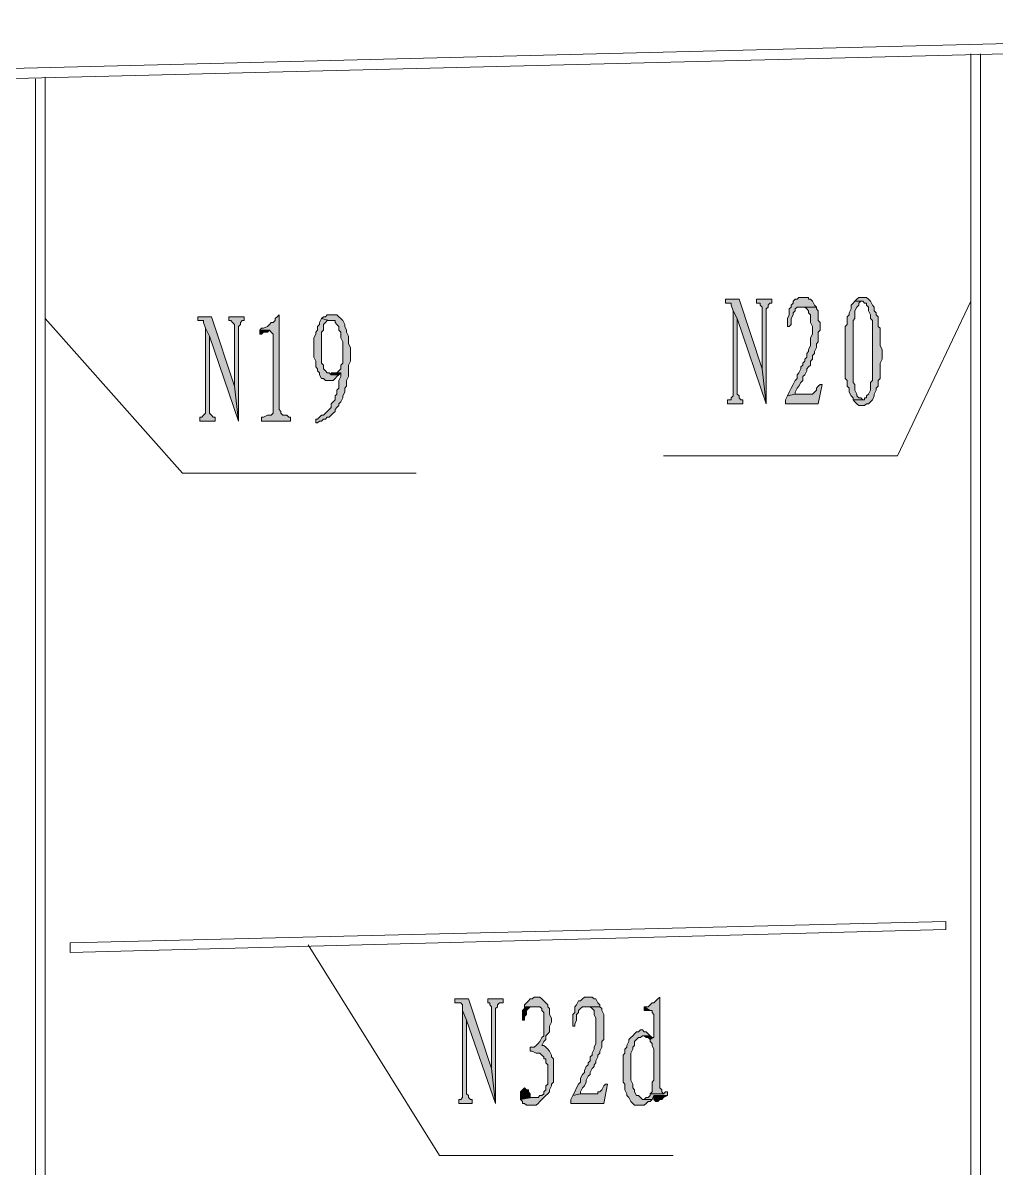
# Model space of a CAD drawing. Header units: millimetres. Extents: x 24 to 410, y 10 to 282.
# Drawn here: x 155.3 to 176.61, y 211.9 to 236.98 of the extents above; entities that cross this region are included whole.
import ezdxf

# ---------------------------------------------------------------- set-up
doc = ezdxf.new("R2010")
doc.units = ezdxf.units.MM

msp = doc.modelspace()

# ---------------------------------------------------------------- hatches: boundary and pattern name
h = msp.add_hatch(color=256)
h.dxf.hatch_style = 2
h.paths.add_polyline_path([(170.984333, 230.928333), (170.688, 230.928333), (170.688, 230.843667), (170.815, 230.843667), (170.815, 230.801333), (170.857333, 230.674333), (170.942, 230.505), (171.577, 228.642333), (171.492333, 229.404333)])
h = msp.add_hatch(color=256)
h.dxf.hatch_style = 2
h.paths.add_polyline_path([(171.704, 230.928333), (171.365333, 230.928333), (171.365333, 230.843667), (171.45, 230.843667), (171.45, 230.801333), (171.492333, 230.759), (171.492333, 229.404333), (171.577, 228.642333), (171.577, 230.716667), (171.619333, 230.759), (171.619333, 230.801333), (171.661667, 230.843667), (171.704, 230.843667)])
h = msp.add_hatch(color=256)
h.dxf.hatch_style = 2
h.paths.add_polyline_path([(172.423667, 230.970667), (172.296667, 230.970667), (172.254333, 230.928333), (172.212, 230.928333), (172.169667, 230.886), (172.169667, 230.843667), (172.127333, 230.801333), (172.127333, 230.759), (172.085, 230.716667), (172.085, 230.589667), (172.042667, 230.505), (172.042667, 230.335667), (172.085, 230.335667), (172.127333, 230.378), (172.127333, 230.505), (172.169667, 230.589667), (172.169667, 230.632), (172.212, 230.674333), (172.212, 230.716667), (172.254333, 230.759), (172.296667, 230.759), (172.339, 230.759), (172.677667, 230.759), (172.635333, 230.801333), (172.593, 230.886), (172.550667, 230.928333), (172.508333, 230.928333), (172.508333, 230.970667)])
h = msp.add_hatch(color=256)
h.dxf.hatch_style = 2
h.paths.add_polyline_path([(173.524333, 230.886), (173.482, 230.843667), (173.439667, 230.801333), (173.439667, 230.716667), (173.397333, 230.632), (173.397333, 230.589667), (173.355, 230.547333), (173.355, 230.378), (173.312667, 230.335667), (173.312667, 229.192667), (173.355, 229.150333), (173.355, 229.023333), (173.397333, 228.981), (173.397333, 228.896333), (173.439667, 228.811667), (173.482, 228.769333), (173.482, 228.727), (173.693667, 228.727), (173.651333, 228.769333), (173.609, 228.769333), (173.566667, 228.811667), (173.566667, 228.854), (173.524333, 228.938667), (173.524333, 229.065667), (173.482, 229.108), (173.482, 230.462667), (173.524333, 230.505), (173.524333, 230.674333), (173.566667, 230.759), (173.609, 230.801333), (173.609, 230.843667), (173.651333, 230.886), (173.693667, 230.886)])
h = msp.add_hatch(color=256)
h.dxf.hatch_style = 2
h.paths.add_polyline_path([(173.693667, 230.970667), (173.609, 230.970667), (173.566667, 230.928333), (173.524333, 230.886), (173.693667, 230.886), (173.736, 230.843667), (173.778333, 230.843667), (173.778333, 230.801333), (173.820667, 230.759), (173.820667, 230.674333), (173.863, 230.589667), (173.863, 230.505), (173.905333, 230.462667), (173.905333, 229.785333), (173.905333, 229.150333), (173.863, 229.108), (173.863, 228.938667), (173.820667, 228.854), (173.778333, 228.811667), (173.778333, 228.769333), (173.736, 228.769333), (173.736, 228.727), (173.693667, 228.727), (173.482, 228.727), (173.524333, 228.684667), (173.566667, 228.642333), (173.609, 228.6), (173.736, 228.6), (173.778333, 228.642333), (173.820667, 228.642333), (173.863, 228.684667), (173.905333, 228.727), (173.947667, 228.811667), (173.947667, 228.854), (173.99, 228.938667), (173.99, 228.981), (174.032333, 229.023333), (174.032333, 229.150333), (174.074667, 229.192667), (174.074667, 229.531333), (174.117, 229.616), (174.117, 229.827667), (174.074667, 229.912333), (174.074667, 230.293333), (174.032333, 230.335667), (174.032333, 230.547333), (173.99, 230.589667), (173.99, 230.632), (173.947667, 230.674333), (173.947667, 230.759), (173.905333, 230.801333), (173.863, 230.886), (173.820667, 230.928333), (173.778333, 230.970667)])
h = msp.add_hatch(color=256)
h.dxf.hatch_style = 2
h.paths.add_polyline_path([(159.427333, 230.547333), (159.131, 230.547333), (159.131, 230.462667), (159.258, 230.462667), (159.258, 230.420333), (159.300333, 230.293333), (159.385, 230.124), (160.02, 228.261333), (159.935333, 229.023333)])
h = msp.add_hatch(color=256)
h.dxf.hatch_style = 2
h.paths.add_polyline_path([(160.147, 230.547333), (159.808333, 230.547333), (159.808333, 230.462667), (159.850667, 230.462667), (159.893, 230.420333), (159.935333, 230.378), (159.935333, 229.023333), (160.02, 228.261333), (160.02, 230.335667), (160.062333, 230.378), (160.062333, 230.420333), (160.104667, 230.462667), (160.147, 230.462667)])
h = msp.add_hatch(color=256)
h.dxf.hatch_style = 2
h.paths.add_polyline_path([(160.909, 230.589667), (160.866667, 230.547333), (160.824333, 230.505), (160.824333, 230.462667), (160.782, 230.420333), (160.739667, 230.420333), (160.697333, 230.378), (160.655, 230.335667), (160.570333, 230.293333), (160.528, 230.293333), (160.485667, 230.251), (160.697333, 230.251), (160.739667, 230.208667), (160.782, 230.166333), (160.782, 228.430667), (160.739667, 228.388333), (160.655, 228.388333), (160.570333, 228.346), (160.528, 228.346), (160.528, 228.261333), (161.163, 228.261333), (161.163, 228.346), (161.120667, 228.346), (161.078333, 228.388333), (160.993667, 228.388333), (160.951333, 228.430667), (160.951333, 228.473), (160.909, 228.515333)])
h = msp.add_hatch(color=256)
h.dxf.hatch_style = 2
h.paths.add_polyline_path([(162.052, 230.589667), (161.967333, 230.589667), (161.925, 230.547333), (161.882667, 230.547333), (161.840333, 230.505), (162.009667, 230.462667), (162.136667, 230.462667), (162.136667, 230.420333), (162.179, 230.378), (162.221333, 230.335667), (162.221333, 230.251), (162.263667, 230.208667), (162.263667, 230.081667), (162.306, 229.997), (162.306, 229.531333), (162.263667, 229.489), (162.263667, 229.404333), (162.221333, 229.362), (162.179, 229.319667), (162.263667, 229.319667), (162.263667, 229.277333), (162.263667, 229.235), (162.221333, 229.150333), (162.221333, 228.981), (162.179, 228.938667), (162.179, 228.854), (162.136667, 228.811667), (162.136667, 228.727), (162.094333, 228.684667), (162.052, 228.642333), (162.052, 228.557667), (162.009667, 228.515333), (161.967333, 228.473), (161.925, 228.430667), (161.882667, 228.388333), (161.840333, 228.388333), (161.798, 228.346), (161.755667, 228.303667), (161.713333, 228.303667), (161.713333, 228.219), (161.755667, 228.219), (161.798, 228.261333), (161.840333, 228.261333), (161.882667, 228.303667), (161.925, 228.303667), (161.967333, 228.346), (162.009667, 228.346), (162.052, 228.388333), (162.094333, 228.430667), (162.136667, 228.473), (162.136667, 228.515333), (162.179, 228.557667), (162.221333, 228.6), (162.221333, 228.642333), (162.263667, 228.684667), (162.306, 228.769333), (162.306, 228.811667), (162.348333, 228.896333), (162.348333, 228.981), (162.390667, 229.023333), (162.390667, 229.150333), (162.433, 229.235), (162.433, 229.489), (162.475333, 229.573667), (162.475333, 229.87), (162.433, 229.954667), (162.433, 230.124), (162.390667, 230.208667), (162.390667, 230.251), (162.348333, 230.335667), (162.348333, 230.378), (162.306, 230.462667), (162.263667, 230.505), (162.221333, 230.547333), (162.179, 230.589667)])
h = msp.add_hatch(color=256)
h.dxf.hatch_style = 2
h.paths.add_polyline_path([(170.857333, 230.674333), (170.857333, 228.811667), (170.815, 228.769333), (170.815, 228.727), (170.730333, 228.727), (170.730333, 228.642333), (171.069, 228.642333), (171.069, 228.727), (171.026667, 228.727), (170.984333, 228.769333), (170.984333, 228.811667), (170.942, 228.854), (170.942, 230.505)])
h = msp.add_hatch(color=256)
h.dxf.hatch_style = 2
h.paths.add_polyline_path([(172.677667, 230.759), (172.339, 230.759), (172.381333, 230.759), (172.423667, 230.759), (172.466, 230.716667), (172.508333, 230.674333), (172.508333, 230.632), (172.550667, 230.589667), (172.550667, 230.420333), (172.593, 230.335667), (172.593, 230.166333), (172.550667, 230.081667), (172.550667, 229.912333), (172.508333, 229.827667), (172.508333, 229.785333), (172.466, 229.743), (172.466, 229.658333), (172.423667, 229.616), (172.423667, 229.573667), (172.381333, 229.531333), (172.381333, 229.489), (172.339, 229.446667), (172.339, 229.404333), (172.296667, 229.319667), (172.254333, 229.277333), (172.254333, 229.192667), (172.212, 229.150333), (172.169667, 229.065667), (172.127333, 228.981), (172.085, 228.896333), (172.042667, 228.811667), (172.212, 228.854), (172.212, 228.896333), (172.254333, 228.981), (172.296667, 229.023333), (172.339, 229.108), (172.381333, 229.150333), (172.381333, 229.235), (172.423667, 229.277333), (172.466, 229.362), (172.466, 229.404333), (172.508333, 229.446667), (172.550667, 229.489), (172.550667, 229.573667), (172.593, 229.616), (172.593, 229.700667), (172.635333, 229.743), (172.635333, 229.785333), (172.677667, 229.87), (172.677667, 229.954667), (172.72, 229.997), (172.72, 230.208667), (172.762333, 230.251), (172.762333, 230.420333), (172.72, 230.462667), (172.72, 230.674333), (172.677667, 230.716667)])
h = msp.add_hatch(color=256)
h.dxf.hatch_style = 2
h.paths.add_polyline_path([(159.300333, 230.293333), (159.300333, 228.430667), (159.258, 228.388333), (159.215667, 228.346), (159.173333, 228.346), (159.173333, 228.261333), (159.512, 228.261333), (159.512, 228.346), (159.469667, 228.346), (159.427333, 228.388333), (159.385, 228.430667), (159.385, 230.124)])
h = msp.add_hatch(color=256)
h.dxf.hatch_style = 2
h.paths.add_polyline_path([(161.840333, 230.505), (161.798, 230.420333), (161.798, 230.378), (161.755667, 230.335667), (161.755667, 230.251), (161.713333, 230.208667), (161.713333, 230.166333), (161.671, 230.081667), (161.671, 229.658333), (161.713333, 229.573667), (161.713333, 229.446667), (161.755667, 229.404333), (161.755667, 229.362), (161.798, 229.319667), (161.798, 229.277333), (161.840333, 229.192667), (161.882667, 229.192667), (161.925, 229.150333), (162.009667, 229.150333), (162.052, 229.150333), (162.094333, 229.150333), (162.136667, 229.192667), (162.179, 229.235), (162.221333, 229.277333), (162.052, 229.277333), (162.009667, 229.319667), (161.967333, 229.319667), (161.925, 229.362), (161.882667, 229.404333), (161.882667, 229.489), (161.840333, 229.531333), (161.840333, 230.208667), (161.882667, 230.251), (161.882667, 230.378), (161.925, 230.420333), (161.967333, 230.462667), (162.009667, 230.462667)])
h = msp.add_hatch(color=256)
h.dxf.hatch_style = 2
h.paths.add_polyline_path([(160.485667, 230.251), (160.485667, 230.166333), (160.528, 230.166333), (160.570333, 230.208667), (160.655, 230.208667), (160.697333, 230.251)])
h = msp.add_hatch(color=256)
h.dxf.hatch_style = 2
h.paths.add_polyline_path([(162.179, 229.319667), (162.052, 229.319667), (162.052, 229.277333), (162.221333, 229.277333), (162.263667, 229.319667)])
h = msp.add_hatch(color=256)
h.dxf.hatch_style = 2
h.paths.add_polyline_path([(172.804667, 229.065667), (172.762333, 229.065667), (172.72, 229.023333), (172.677667, 228.981), (172.677667, 228.938667), (172.635333, 228.896333), (172.593, 228.854), (172.212, 228.854), (172.042667, 228.811667), (172.000333, 228.727), (172.000333, 228.642333), (172.72, 228.642333)])
h = msp.add_hatch(color=256)
h.dxf.hatch_style = 2
h.paths.add_polyline_path([(165.057667, 215.603667), (164.761333, 215.603667), (164.761333, 215.519), (164.888333, 215.519), (164.930667, 215.476667), (164.930667, 215.349667), (165.015333, 215.138), (165.650333, 213.317667), (165.565667, 214.079667)])
h = msp.add_hatch(color=256)
h.dxf.hatch_style = 2
h.paths.add_polyline_path([(165.819667, 215.603667), (165.481, 215.603667), (165.481, 215.519), (165.523333, 215.519), (165.523333, 215.476667), (165.565667, 215.434333), (165.565667, 214.079667), (165.650333, 213.317667), (165.650333, 215.392), (165.692667, 215.434333), (165.692667, 215.476667), (165.735, 215.519), (165.819667, 215.519)])
h = msp.add_hatch(color=256)
h.dxf.hatch_style = 2
h.paths.add_polyline_path([(166.539333, 215.646), (166.497, 215.646), (166.454667, 215.603667), (166.412333, 215.603667), (166.37, 215.561333), (166.327667, 215.519), (166.285333, 215.476667), (166.285333, 215.434333), (166.539333, 215.434333), (166.624, 215.434333), (166.666333, 215.392), (166.666333, 215.349667), (166.708667, 215.307333), (166.708667, 214.799333), (166.666333, 214.757), (166.624, 214.672333), (166.581667, 214.63), (166.539333, 214.587667), (166.497, 214.545333), (166.412333, 214.545333), (166.412333, 214.460667), (166.454667, 214.460667), (166.539333, 214.418333), (166.624, 214.418333), (166.666333, 214.376), (166.708667, 214.333667), (166.708667, 214.291333), (166.751, 214.291333), (166.751, 214.206667), (166.793333, 214.164333), (166.793333, 213.741), (166.751, 213.698667), (166.751, 213.614), (166.708667, 213.571667), (166.708667, 213.529333), (166.666333, 213.487), (166.624, 213.487), (166.581667, 213.444667), (166.454667, 213.444667), (166.200667, 213.402333), (166.243, 213.36), (166.243, 213.317667), (166.285333, 213.317667), (166.327667, 213.275333), (166.539333, 213.275333), (166.581667, 213.317667), (166.624, 213.36), (166.666333, 213.402333), (166.708667, 213.444667), (166.751, 213.487), (166.793333, 213.529333), (166.835667, 213.571667), (166.835667, 213.614), (166.878, 213.698667), (166.878, 213.741), (166.920333, 213.783333), (166.920333, 214.291333), (166.878, 214.333667), (166.878, 214.376), (166.835667, 214.460667), (166.793333, 214.503), (166.751, 214.545333), (166.708667, 214.587667), (166.666333, 214.587667), (166.708667, 214.672333), (166.751, 214.714667), (166.751, 214.799333), (166.793333, 214.841667), (166.835667, 214.884), (166.835667, 215.011), (166.878, 215.095667), (166.878, 215.180333), (166.835667, 215.265), (166.835667, 215.392), (166.793333, 215.434333), (166.793333, 215.476667), (166.751, 215.519), (166.708667, 215.561333), (166.666333, 215.603667), (166.624, 215.646)])
h = msp.add_hatch(color=256)
h.dxf.hatch_style = 2
h.paths.add_polyline_path([(167.724667, 215.646), (167.597667, 215.646), (167.555333, 215.603667), (167.513, 215.561333), (167.470667, 215.561333), (167.428333, 215.476667), (167.386, 215.434333), (167.386, 215.307333), (167.343667, 215.265), (167.343667, 215.011), (167.386, 215.011), (167.386, 215.053333), (167.428333, 215.138), (167.428333, 215.265), (167.470667, 215.307333), (167.470667, 215.349667), (167.513, 215.392), (167.555333, 215.434333), (167.597667, 215.434333), (167.64, 215.434333), (167.936333, 215.434333), (167.936333, 215.476667), (167.894, 215.519), (167.851667, 215.603667), (167.809333, 215.603667), (167.767, 215.646)])
h = msp.add_hatch(color=256)
h.dxf.hatch_style = 2
h.paths.add_polyline_path([(169.248667, 215.646), (169.206333, 215.603667), (169.164, 215.561333), (169.121667, 215.519), (169.079333, 215.519), (169.037, 215.476667), (168.994667, 215.434333), (168.91, 215.434333), (169.037, 215.349667), (169.079333, 215.349667), (169.079333, 215.307333), (169.121667, 215.265), (169.121667, 214.757), (169.037, 214.714667), (169.037, 214.672333), (169.079333, 214.63), (169.079333, 214.587667), (169.121667, 214.503), (169.121667, 213.995), (169.121667, 213.910333), (169.121667, 213.825667), (169.079333, 213.783333), (169.079333, 213.571667), (169.037, 213.529333), (169.333333, 213.529333), (169.291, 213.571667), (169.291, 213.614), (169.248667, 213.656333)])
h = msp.add_hatch(color=256)
h.dxf.hatch_style = 2
h.paths.add_polyline_path([(164.930667, 215.349667), (164.930667, 213.444667), (164.888333, 213.402333), (164.846, 213.402333), (164.846, 213.317667), (165.142333, 213.317667), (165.142333, 213.402333), (165.1, 213.402333), (165.057667, 213.444667), (165.057667, 213.487), (165.015333, 213.529333), (165.015333, 215.138)])
h = msp.add_hatch(color=256)
h.dxf.hatch_style = 2
h.paths.add_polyline_path([(166.285333, 215.434333), (166.285333, 215.392), (166.243, 215.349667), (166.243, 215.138), (166.285333, 215.138), (166.285333, 215.222667), (166.327667, 215.265), (166.327667, 215.349667), (166.37, 215.392), (166.412333, 215.434333), (166.539333, 215.434333)])
h = msp.add_hatch(color=256)
h.dxf.hatch_style = 2
h.paths.add_polyline_path([(167.936333, 215.434333), (167.64, 215.434333), (167.682333, 215.434333), (167.724667, 215.434333), (167.767, 215.392), (167.809333, 215.349667), (167.809333, 215.265), (167.851667, 215.180333), (167.851667, 214.63), (167.809333, 214.545333), (167.809333, 214.503), (167.767, 214.418333), (167.767, 214.376), (167.724667, 214.333667), (167.724667, 214.249), (167.682333, 214.206667), (167.682333, 214.164333), (167.64, 214.122), (167.597667, 214.037333), (167.597667, 213.995), (167.555333, 213.952667), (167.513, 213.868), (167.513, 213.783333), (167.470667, 213.741), (167.428333, 213.656333), (167.386, 213.571667), (167.343667, 213.487), (167.513, 213.529333), (167.513, 213.571667), (167.555333, 213.656333), (167.597667, 213.698667), (167.64, 213.783333), (167.64, 213.825667), (167.682333, 213.910333), (167.724667, 213.952667), (167.724667, 213.995), (167.767, 214.079667), (167.809333, 214.122), (167.809333, 214.164333), (167.851667, 214.206667), (167.851667, 214.249), (167.894, 214.333667), (167.894, 214.376), (167.936333, 214.418333), (167.936333, 214.460667), (167.978667, 214.545333), (167.978667, 214.672333), (168.021, 214.714667), (168.021, 215.265), (167.978667, 215.349667), (167.978667, 215.392)])
h = msp.add_hatch(color=256)
h.dxf.hatch_style = 2
h.paths.add_polyline_path([(168.91, 215.434333), (168.91, 215.349667), (168.952333, 215.349667), (169.037, 215.349667)])
h = msp.add_hatch(color=256)
h.dxf.hatch_style = 2
h.paths.add_polyline_path([(168.825333, 214.926333), (168.783, 214.884), (168.740667, 214.884), (168.698333, 214.841667), (168.656, 214.799333), (168.613667, 214.757), (168.571333, 214.714667), (168.571333, 214.672333), (168.529, 214.587667), (168.529, 214.545333), (168.486667, 214.503), (168.486667, 214.418333), (168.444333, 214.376), (168.444333, 213.783333), (168.486667, 213.741), (168.486667, 213.614), (168.529, 213.529333), (168.529, 213.487), (168.571333, 213.444667), (168.613667, 213.36), (168.656, 213.317667), (168.698333, 213.275333), (168.91, 213.275333), (168.952333, 213.317667), (168.994667, 213.36), (169.037, 213.36), (169.079333, 213.402333), (168.867667, 213.402333), (168.825333, 213.444667), (168.783, 213.487), (168.740667, 213.487), (168.698333, 213.571667), (168.698333, 213.614), (168.656, 213.656333), (168.656, 213.741), (168.613667, 213.825667), (168.613667, 214.418333), (168.656, 214.503), (168.656, 214.545333), (168.698333, 214.587667), (168.698333, 214.672333), (168.740667, 214.714667), (168.783, 214.757), (168.825333, 214.757), (168.867667, 214.799333), (169.037, 214.799333), (168.994667, 214.841667), (168.952333, 214.884), (168.91, 214.884), (168.867667, 214.926333)])
h = msp.add_hatch(color=256)
h.dxf.hatch_style = 2
h.paths.add_polyline_path([(169.037, 214.799333), (168.867667, 214.799333), (168.91, 214.799333), (168.952333, 214.757), (168.994667, 214.757), (169.037, 214.714667), (169.121667, 214.757), (169.079333, 214.757)])
h = msp.add_hatch(color=256)
h.dxf.hatch_style = 2
h.paths.add_polyline_path([(168.105667, 213.741), (168.063333, 213.741), (168.021, 213.698667), (167.978667, 213.614), (167.936333, 213.571667), (167.894, 213.571667), (167.894, 213.529333), (167.513, 213.529333), (167.343667, 213.487), (167.301333, 213.402333), (167.301333, 213.317667), (168.021, 213.317667)])
h = msp.add_hatch(color=256)
h.dxf.hatch_style = 2
h.paths.add_polyline_path([(166.285333, 213.656333), (166.243, 213.614), (166.200667, 213.571667), (166.200667, 213.402333), (166.454667, 213.444667), (166.412333, 213.444667), (166.412333, 213.529333), (166.37, 213.571667), (166.37, 213.614), (166.327667, 213.614)])
h = msp.add_hatch(color=256)
h.dxf.hatch_style = 2
h.paths.add_polyline_path([(169.418, 213.571667), (169.375667, 213.571667), (169.333333, 213.529333), (169.037, 213.529333), (169.037, 213.487), (168.994667, 213.444667), (168.952333, 213.444667), (168.91, 213.402333), (169.079333, 213.402333), (169.121667, 213.487), (169.418, 213.487)])
h = msp.add_hatch(color=256)
h.dxf.hatch_style = 2
h.paths.add_polyline_path([(169.418, 213.487), (169.121667, 213.487), (169.121667, 213.444667), (169.121667, 213.402333), (169.164, 213.36), (169.206333, 213.36), (169.248667, 213.402333), (169.291, 213.402333), (169.333333, 213.444667)])

# ---------------------------------------------------------------- linework, layer by layer
at = {"lineweight": 0}
for points in [[(395.859, 242.019667), (88.265, 234.315)], [(395.859, 241.765667), (88.265, 234.103333)], [(176.064333, 193.251667), (176.064333, 236.304667)], [(176.276, 193.251667), (176.276, 236.304667)], [(155.786667, 193.251667), (155.786667, 235.796667)], [(155.575, 193.251667), (155.575, 235.754333)], [(174.455667, 227.499333), (176.064333, 230.886)], [(158.792333, 227.118333), (155.786667, 230.505)], [(174.455667, 227.499333), (169.333333, 227.499333)], [(158.792333, 227.118333), (163.914667, 227.118333)], [(175.514, 217.297), (156.337, 216.831333)], [(175.514, 217.127667), (175.514, 217.297)], [(175.514, 217.127667), (156.337, 216.619667)], [(156.337, 216.619667), (156.337, 216.831333)], [(164.422667, 212.174667), (161.544, 216.789)], [(164.422667, 212.174667), (169.545, 212.174667)]]:
    msp.add_lwpolyline(points, dxfattribs=at)
for points in [[(170.984333, 230.928333), (170.688, 230.928333), (170.688, 230.843667), (170.815, 230.843667), (170.815, 230.801333), (170.857333, 230.674333), (170.942, 230.505), (171.577, 228.642333), (171.492333, 229.404333)], [(171.704, 230.928333), (171.365333, 230.928333), (171.365333, 230.843667), (171.45, 230.843667), (171.45, 230.801333), (171.492333, 230.759), (171.492333, 229.404333), (171.577, 228.642333), (171.577, 230.716667), (171.619333, 230.759), (171.619333, 230.801333), (171.661667, 230.843667), (171.704, 230.843667)], [(172.423667, 230.970667), (172.296667, 230.970667), (172.254333, 230.928333), (172.212, 230.928333), (172.169667, 230.886), (172.169667, 230.843667), (172.127333, 230.801333), (172.127333, 230.759), (172.085, 230.716667), (172.085, 230.589667), (172.042667, 230.505), (172.042667, 230.335667), (172.085, 230.335667), (172.127333, 230.378), (172.127333, 230.505), (172.169667, 230.589667), (172.169667, 230.632), (172.212, 230.674333), (172.212, 230.716667), (172.254333, 230.759), (172.296667, 230.759), (172.339, 230.759), (172.677667, 230.759), (172.635333, 230.801333), (172.593, 230.886), (172.550667, 230.928333), (172.508333, 230.928333), (172.508333, 230.970667)], [(173.524333, 230.886), (173.482, 230.843667), (173.439667, 230.801333), (173.439667, 230.716667), (173.397333, 230.632), (173.397333, 230.589667), (173.355, 230.547333), (173.355, 230.378), (173.312667, 230.335667), (173.312667, 229.192667), (173.355, 229.150333), (173.355, 229.023333), (173.397333, 228.981), (173.397333, 228.896333), (173.439667, 228.811667), (173.482, 228.769333), (173.482, 228.727), (173.693667, 228.727), (173.651333, 228.769333), (173.609, 228.769333), (173.566667, 228.811667), (173.566667, 228.854), (173.524333, 228.938667), (173.524333, 229.065667), (173.482, 229.108), (173.482, 230.462667), (173.524333, 230.505), (173.524333, 230.674333), (173.566667, 230.759), (173.609, 230.801333), (173.609, 230.843667), (173.651333, 230.886), (173.693667, 230.886)], [(173.693667, 230.970667), (173.609, 230.970667), (173.566667, 230.928333), (173.524333, 230.886), (173.693667, 230.886), (173.736, 230.843667), (173.778333, 230.843667), (173.778333, 230.801333), (173.820667, 230.759), (173.820667, 230.674333), (173.863, 230.589667), (173.863, 230.505), (173.905333, 230.462667), (173.905333, 229.785333), (173.905333, 229.150333), (173.863, 229.108), (173.863, 228.938667), (173.820667, 228.854), (173.778333, 228.811667), (173.778333, 228.769333), (173.736, 228.769333), (173.736, 228.727), (173.693667, 228.727), (173.482, 228.727), (173.524333, 228.684667), (173.566667, 228.642333), (173.609, 228.6), (173.736, 228.6), (173.778333, 228.642333), (173.820667, 228.642333), (173.863, 228.684667), (173.905333, 228.727), (173.947667, 228.811667), (173.947667, 228.854), (173.99, 228.938667), (173.99, 228.981), (174.032333, 229.023333), (174.032333, 229.150333), (174.074667, 229.192667), (174.074667, 229.531333), (174.117, 229.616), (174.117, 229.827667), (174.074667, 229.912333), (174.074667, 230.293333), (174.032333, 230.335667), (174.032333, 230.547333), (173.99, 230.589667), (173.99, 230.632), (173.947667, 230.674333), (173.947667, 230.759), (173.905333, 230.801333), (173.863, 230.886), (173.820667, 230.928333), (173.778333, 230.970667)], [(159.427333, 230.547333), (159.131, 230.547333), (159.131, 230.462667), (159.258, 230.462667), (159.258, 230.420333), (159.300333, 230.293333), (159.385, 230.124), (160.02, 228.261333), (159.935333, 229.023333)], [(160.147, 230.547333), (159.808333, 230.547333), (159.808333, 230.462667), (159.850667, 230.462667), (159.893, 230.420333), (159.935333, 230.378), (159.935333, 229.023333), (160.02, 228.261333), (160.02, 230.335667), (160.062333, 230.378), (160.062333, 230.420333), (160.104667, 230.462667), (160.147, 230.462667)], [(160.909, 230.589667), (160.866667, 230.547333), (160.824333, 230.505), (160.824333, 230.462667), (160.782, 230.420333), (160.739667, 230.420333), (160.697333, 230.378), (160.655, 230.335667), (160.570333, 230.293333), (160.528, 230.293333), (160.485667, 230.251), (160.697333, 230.251), (160.739667, 230.208667), (160.782, 230.166333), (160.782, 228.430667), (160.739667, 228.388333), (160.655, 228.388333), (160.570333, 228.346), (160.528, 228.346), (160.528, 228.261333), (161.163, 228.261333), (161.163, 228.346), (161.120667, 228.346), (161.078333, 228.388333), (160.993667, 228.388333), (160.951333, 228.430667), (160.951333, 228.473), (160.909, 228.515333)], [(162.052, 230.589667), (161.967333, 230.589667), (161.925, 230.547333), (161.882667, 230.547333), (161.840333, 230.505), (162.009667, 230.462667), (162.136667, 230.462667), (162.136667, 230.420333), (162.179, 230.378), (162.221333, 230.335667), (162.221333, 230.251), (162.263667, 230.208667), (162.263667, 230.081667), (162.306, 229.997), (162.306, 229.531333), (162.263667, 229.489), (162.263667, 229.404333), (162.221333, 229.362), (162.179, 229.319667), (162.263667, 229.319667), (162.263667, 229.277333), (162.263667, 229.235), (162.221333, 229.150333), (162.221333, 228.981), (162.179, 228.938667), (162.179, 228.854), (162.136667, 228.811667), (162.136667, 228.727), (162.094333, 228.684667), (162.052, 228.642333), (162.052, 228.557667), (162.009667, 228.515333), (161.967333, 228.473), (161.925, 228.430667), (161.882667, 228.388333), (161.840333, 228.388333), (161.798, 228.346), (161.755667, 228.303667), (161.713333, 228.303667), (161.713333, 228.219), (161.755667, 228.219), (161.798, 228.261333), (161.840333, 228.261333), (161.882667, 228.303667), (161.925, 228.303667), (161.967333, 228.346), (162.009667, 228.346), (162.052, 228.388333), (162.094333, 228.430667), (162.136667, 228.473), (162.136667, 228.515333), (162.179, 228.557667), (162.221333, 228.6), (162.221333, 228.642333), (162.263667, 228.684667), (162.306, 228.769333), (162.306, 228.811667), (162.348333, 228.896333), (162.348333, 228.981), (162.390667, 229.023333), (162.390667, 229.150333), (162.433, 229.235), (162.433, 229.489), (162.475333, 229.573667), (162.475333, 229.87), (162.433, 229.954667), (162.433, 230.124), (162.390667, 230.208667), (162.390667, 230.251), (162.348333, 230.335667), (162.348333, 230.378), (162.306, 230.462667), (162.263667, 230.505), (162.221333, 230.547333), (162.179, 230.589667)], [(170.857333, 230.674333), (170.857333, 228.811667), (170.815, 228.769333), (170.815, 228.727), (170.730333, 228.727), (170.730333, 228.642333), (171.069, 228.642333), (171.069, 228.727), (171.026667, 228.727), (170.984333, 228.769333), (170.984333, 228.811667), (170.942, 228.854), (170.942, 230.505)], [(172.677667, 230.759), (172.339, 230.759), (172.381333, 230.759), (172.423667, 230.759), (172.466, 230.716667), (172.508333, 230.674333), (172.508333, 230.632), (172.550667, 230.589667), (172.550667, 230.420333), (172.593, 230.335667), (172.593, 230.166333), (172.550667, 230.081667), (172.550667, 229.912333), (172.508333, 229.827667), (172.508333, 229.785333), (172.466, 229.743), (172.466, 229.658333), (172.423667, 229.616), (172.423667, 229.573667), (172.381333, 229.531333), (172.381333, 229.489), (172.339, 229.446667), (172.339, 229.404333), (172.296667, 229.319667), (172.254333, 229.277333), (172.254333, 229.192667), (172.212, 229.150333), (172.169667, 229.065667), (172.127333, 228.981), (172.085, 228.896333), (172.042667, 228.811667), (172.212, 228.854), (172.212, 228.896333), (172.254333, 228.981), (172.296667, 229.023333), (172.339, 229.108), (172.381333, 229.150333), (172.381333, 229.235), (172.423667, 229.277333), (172.466, 229.362), (172.466, 229.404333), (172.508333, 229.446667), (172.550667, 229.489), (172.550667, 229.573667), (172.593, 229.616), (172.593, 229.700667), (172.635333, 229.743), (172.635333, 229.785333), (172.677667, 229.87), (172.677667, 229.954667), (172.72, 229.997), (172.72, 230.208667), (172.762333, 230.251), (172.762333, 230.420333), (172.72, 230.462667), (172.72, 230.674333), (172.677667, 230.716667)], [(159.300333, 230.293333), (159.300333, 228.430667), (159.258, 228.388333), (159.215667, 228.346), (159.173333, 228.346), (159.173333, 228.261333), (159.512, 228.261333), (159.512, 228.346), (159.469667, 228.346), (159.427333, 228.388333), (159.385, 228.430667), (159.385, 230.124)], [(161.840333, 230.505), (161.798, 230.420333), (161.798, 230.378), (161.755667, 230.335667), (161.755667, 230.251), (161.713333, 230.208667), (161.713333, 230.166333), (161.671, 230.081667), (161.671, 229.658333), (161.713333, 229.573667), (161.713333, 229.446667), (161.755667, 229.404333), (161.755667, 229.362), (161.798, 229.319667), (161.798, 229.277333), (161.840333, 229.192667), (161.882667, 229.192667), (161.925, 229.150333), (162.009667, 229.150333), (162.052, 229.150333), (162.094333, 229.150333), (162.136667, 229.192667), (162.179, 229.235), (162.221333, 229.277333), (162.052, 229.277333), (162.009667, 229.319667), (161.967333, 229.319667), (161.925, 229.362), (161.882667, 229.404333), (161.882667, 229.489), (161.840333, 229.531333), (161.840333, 230.208667), (161.882667, 230.251), (161.882667, 230.378), (161.925, 230.420333), (161.967333, 230.462667), (162.009667, 230.462667)], [(160.485667, 230.251), (160.485667, 230.166333), (160.528, 230.166333), (160.570333, 230.208667), (160.655, 230.208667), (160.697333, 230.251)], [(162.179, 229.319667), (162.052, 229.319667), (162.052, 229.277333), (162.221333, 229.277333), (162.263667, 229.319667)], [(172.804667, 229.065667), (172.762333, 229.065667), (172.72, 229.023333), (172.677667, 228.981), (172.677667, 228.938667), (172.635333, 228.896333), (172.593, 228.854), (172.212, 228.854), (172.042667, 228.811667), (172.000333, 228.727), (172.000333, 228.642333), (172.72, 228.642333)], [(165.057667, 215.603667), (164.761333, 215.603667), (164.761333, 215.519), (164.888333, 215.519), (164.930667, 215.476667), (164.930667, 215.349667), (165.015333, 215.138), (165.650333, 213.317667), (165.565667, 214.079667)], [(165.819667, 215.603667), (165.481, 215.603667), (165.481, 215.519), (165.523333, 215.519), (165.523333, 215.476667), (165.565667, 215.434333), (165.565667, 214.079667), (165.650333, 213.317667), (165.650333, 215.392), (165.692667, 215.434333), (165.692667, 215.476667), (165.735, 215.519), (165.819667, 215.519)], [(166.539333, 215.646), (166.497, 215.646), (166.454667, 215.603667), (166.412333, 215.603667), (166.37, 215.561333), (166.327667, 215.519), (166.285333, 215.476667), (166.285333, 215.434333), (166.539333, 215.434333), (166.624, 215.434333), (166.666333, 215.392), (166.666333, 215.349667), (166.708667, 215.307333), (166.708667, 214.799333), (166.666333, 214.757), (166.624, 214.672333), (166.581667, 214.63), (166.539333, 214.587667), (166.497, 214.545333), (166.412333, 214.545333), (166.412333, 214.460667), (166.454667, 214.460667), (166.539333, 214.418333), (166.624, 214.418333), (166.666333, 214.376), (166.708667, 214.333667), (166.708667, 214.291333), (166.751, 214.291333), (166.751, 214.206667), (166.793333, 214.164333), (166.793333, 213.741), (166.751, 213.698667), (166.751, 213.614), (166.708667, 213.571667), (166.708667, 213.529333), (166.666333, 213.487), (166.624, 213.487), (166.581667, 213.444667), (166.454667, 213.444667), (166.200667, 213.402333), (166.243, 213.36), (166.243, 213.317667), (166.285333, 213.317667), (166.327667, 213.275333), (166.539333, 213.275333), (166.581667, 213.317667), (166.624, 213.36), (166.666333, 213.402333), (166.708667, 213.444667), (166.751, 213.487), (166.793333, 213.529333), (166.835667, 213.571667), (166.835667, 213.614), (166.878, 213.698667), (166.878, 213.741), (166.920333, 213.783333), (166.920333, 214.291333), (166.878, 214.333667), (166.878, 214.376), (166.835667, 214.460667), (166.793333, 214.503), (166.751, 214.545333), (166.708667, 214.587667), (166.666333, 214.587667), (166.708667, 214.672333), (166.751, 214.714667), (166.751, 214.799333), (166.793333, 214.841667), (166.835667, 214.884), (166.835667, 215.011), (166.878, 215.095667), (166.878, 215.180333), (166.835667, 215.265), (166.835667, 215.392), (166.793333, 215.434333), (166.793333, 215.476667), (166.751, 215.519), (166.708667, 215.561333), (166.666333, 215.603667), (166.624, 215.646)], [(167.724667, 215.646), (167.597667, 215.646), (167.555333, 215.603667), (167.513, 215.561333), (167.470667, 215.561333), (167.428333, 215.476667), (167.386, 215.434333), (167.386, 215.307333), (167.343667, 215.265), (167.343667, 215.011), (167.386, 215.011), (167.386, 215.053333), (167.428333, 215.138), (167.428333, 215.265), (167.470667, 215.307333), (167.470667, 215.349667), (167.513, 215.392), (167.555333, 215.434333), (167.597667, 215.434333), (167.64, 215.434333), (167.936333, 215.434333), (167.936333, 215.476667), (167.894, 215.519), (167.851667, 215.603667), (167.809333, 215.603667), (167.767, 215.646)], [(169.248667, 215.646), (169.206333, 215.603667), (169.164, 215.561333), (169.121667, 215.519), (169.079333, 215.519), (169.037, 215.476667), (168.994667, 215.434333), (168.91, 215.434333), (169.037, 215.349667), (169.079333, 215.349667), (169.079333, 215.307333), (169.121667, 215.265), (169.121667, 214.757), (169.037, 214.714667), (169.037, 214.672333), (169.079333, 214.63), (169.079333, 214.587667), (169.121667, 214.503), (169.121667, 213.995), (169.121667, 213.910333), (169.121667, 213.825667), (169.079333, 213.783333), (169.079333, 213.571667), (169.037, 213.529333), (169.333333, 213.529333), (169.291, 213.571667), (169.291, 213.614), (169.248667, 213.656333)], [(164.930667, 215.349667), (164.930667, 213.444667), (164.888333, 213.402333), (164.846, 213.402333), (164.846, 213.317667), (165.142333, 213.317667), (165.142333, 213.402333), (165.1, 213.402333), (165.057667, 213.444667), (165.057667, 213.487), (165.015333, 213.529333), (165.015333, 215.138)], [(166.285333, 215.434333), (166.285333, 215.392), (166.243, 215.349667), (166.243, 215.138), (166.285333, 215.138), (166.285333, 215.222667), (166.327667, 215.265), (166.327667, 215.349667), (166.37, 215.392), (166.412333, 215.434333), (166.539333, 215.434333)], [(167.936333, 215.434333), (167.64, 215.434333), (167.682333, 215.434333), (167.724667, 215.434333), (167.767, 215.392), (167.809333, 215.349667), (167.809333, 215.265), (167.851667, 215.180333), (167.851667, 214.63), (167.809333, 214.545333), (167.809333, 214.503), (167.767, 214.418333), (167.767, 214.376), (167.724667, 214.333667), (167.724667, 214.249), (167.682333, 214.206667), (167.682333, 214.164333), (167.64, 214.122), (167.597667, 214.037333), (167.597667, 213.995), (167.555333, 213.952667), (167.513, 213.868), (167.513, 213.783333), (167.470667, 213.741), (167.428333, 213.656333), (167.386, 213.571667), (167.343667, 213.487), (167.513, 213.529333), (167.513, 213.571667), (167.555333, 213.656333), (167.597667, 213.698667), (167.64, 213.783333), (167.64, 213.825667), (167.682333, 213.910333), (167.724667, 213.952667), (167.724667, 213.995), (167.767, 214.079667), (167.809333, 214.122), (167.809333, 214.164333), (167.851667, 214.206667), (167.851667, 214.249), (167.894, 214.333667), (167.894, 214.376), (167.936333, 214.418333), (167.936333, 214.460667), (167.978667, 214.545333), (167.978667, 214.672333), (168.021, 214.714667), (168.021, 215.265), (167.978667, 215.349667), (167.978667, 215.392)], [(168.91, 215.434333), (168.91, 215.349667), (168.952333, 215.349667), (169.037, 215.349667)], [(168.825333, 214.926333), (168.783, 214.884), (168.740667, 214.884), (168.698333, 214.841667), (168.656, 214.799333), (168.613667, 214.757), (168.571333, 214.714667), (168.571333, 214.672333), (168.529, 214.587667), (168.529, 214.545333), (168.486667, 214.503), (168.486667, 214.418333), (168.444333, 214.376), (168.444333, 213.783333), (168.486667, 213.741), (168.486667, 213.614), (168.529, 213.529333), (168.529, 213.487), (168.571333, 213.444667), (168.613667, 213.36), (168.656, 213.317667), (168.698333, 213.275333), (168.91, 213.275333), (168.952333, 213.317667), (168.994667, 213.36), (169.037, 213.36), (169.079333, 213.402333), (168.867667, 213.402333), (168.825333, 213.444667), (168.783, 213.487), (168.740667, 213.487), (168.698333, 213.571667), (168.698333, 213.614), (168.656, 213.656333), (168.656, 213.741), (168.613667, 213.825667), (168.613667, 214.418333), (168.656, 214.503), (168.656, 214.545333), (168.698333, 214.587667), (168.698333, 214.672333), (168.740667, 214.714667), (168.783, 214.757), (168.825333, 214.757), (168.867667, 214.799333), (169.037, 214.799333), (168.994667, 214.841667), (168.952333, 214.884), (168.91, 214.884), (168.867667, 214.926333)], [(169.037, 214.799333), (168.867667, 214.799333), (168.91, 214.799333), (168.952333, 214.757), (168.994667, 214.757), (169.037, 214.714667), (169.121667, 214.757), (169.079333, 214.757)], [(168.105667, 213.741), (168.063333, 213.741), (168.021, 213.698667), (167.978667, 213.614), (167.936333, 213.571667), (167.894, 213.571667), (167.894, 213.529333), (167.513, 213.529333), (167.343667, 213.487), (167.301333, 213.402333), (167.301333, 213.317667), (168.021, 213.317667)], [(166.285333, 213.656333), (166.243, 213.614), (166.200667, 213.571667), (166.200667, 213.402333), (166.454667, 213.444667), (166.412333, 213.444667), (166.412333, 213.529333), (166.37, 213.571667), (166.37, 213.614), (166.327667, 213.614)], [(169.418, 213.571667), (169.375667, 213.571667), (169.333333, 213.529333), (169.037, 213.529333), (169.037, 213.487), (168.994667, 213.444667), (168.952333, 213.444667), (168.91, 213.402333), (169.079333, 213.402333), (169.121667, 213.487), (169.418, 213.487)], [(169.418, 213.487), (169.121667, 213.487), (169.121667, 213.444667), (169.121667, 213.402333), (169.164, 213.36), (169.206333, 213.36), (169.248667, 213.402333), (169.291, 213.402333), (169.333333, 213.444667)]]:
    msp.add_lwpolyline(points, close=True, dxfattribs=at)

doc.saveas('drawing.dxf')
